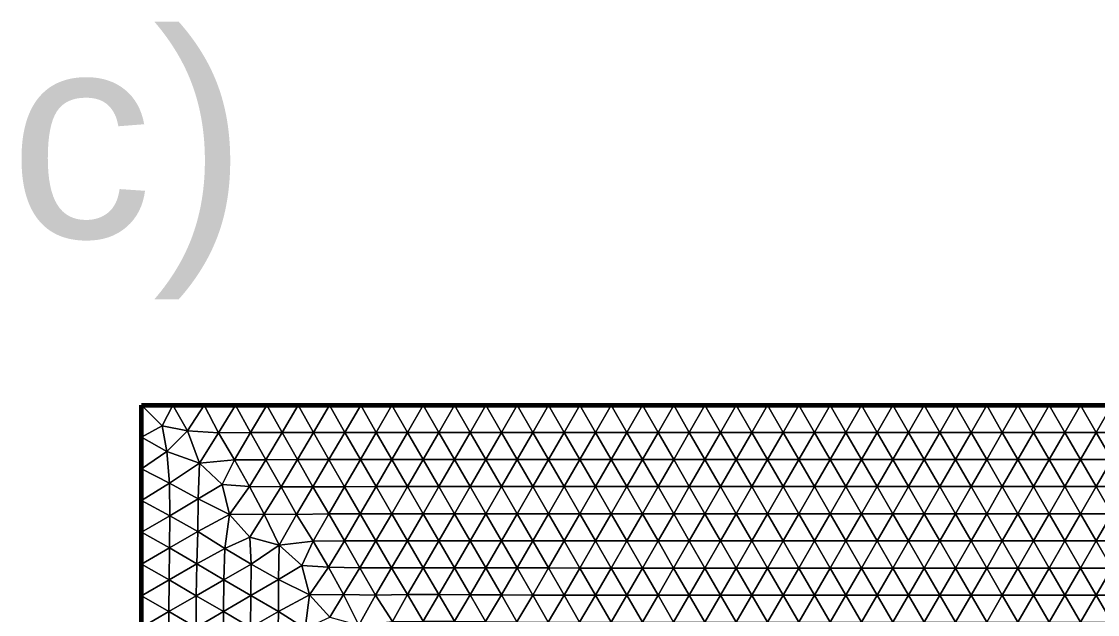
# Model space of a CAD drawing. Extents: x 1.2 to 53.9, y -43.5 to 3.2.
# Drawn here: x 1.23 to 8.11, y -24.51 to -20.72 of the extents above; entities that cross this region are included whole.
import ezdxf

# ---------------------------------------------------------------- set-up
doc = ezdxf.new("R2010")
doc.units = 0
doc.header["$MEASUREMENT"] = 0
doc.layers.add('layer', color=7, linetype='Continuous')
doc.styles.get("Standard").update_dxf_attribs({"font": 'ARIAL.TTF'})

msp = doc.modelspace()

# ---------------------------------------------------------------- linework, layer by layer
at = {"color": 1, "lineweight": 60}
for p, q in [((2, -43.1743), (2, -23.1743)), ((2, -23.1743), (15, -23.1743))]:
    msp.add_line(p, q, dxfattribs=at)
at = {"layer": 'layer', "color": 47, "lineweight": 9}
for points in [[(2, -23.1743), (2, -23.377), (2.1309, -23.3062)], [(2.2, -23.1743), (2, -23.1743), (2.1309, -23.3062)], [(2.2924, -23.3365), (2.2, -23.1743), (2.1309, -23.3062)], [(2.4, -23.1743), (2.2, -23.1743), (2.2924, -23.3365)], [(2.4919, -23.3501), (2.4, -23.1743), (2.2924, -23.3365)], [(2.6, -23.1743), (2.4, -23.1743), (2.4919, -23.3501)], [(2.6961, -23.3486), (2.6, -23.1743), (2.4919, -23.3501)], [(2.8, -23.1743), (2.6, -23.1743), (2.6961, -23.3486)], [(2.8974, -23.3481), (2.8, -23.1743), (2.6961, -23.3486)], [(3, -23.1743), (2.8, -23.1743), (2.8974, -23.3481)], [(3.0983, -23.3479), (3, -23.1743), (2.8974, -23.3481)], [(3.2, -23.1743), (3, -23.1743), (3.0983, -23.3479)], [(3.299, -23.3477), (3.2, -23.1743), (3.0983, -23.3479)], [(3.4, -23.1743), (3.2, -23.1743), (3.299, -23.3477)], [(3.4994, -23.3475), (3.4, -23.1743), (3.299, -23.3477)], [(3.6, -23.1743), (3.4, -23.1743), (3.4994, -23.3475)], [(3.6997, -23.3475), (3.6, -23.1743), (3.4994, -23.3475)], [(3.8, -23.1743), (3.6, -23.1743), (3.6997, -23.3475)], [(3.8998, -23.3475), (3.8, -23.1743), (3.6997, -23.3475)], [(4, -23.1743), (3.8, -23.1743), (3.8998, -23.3475)], [(4.0999, -23.3475), (4, -23.1743), (3.8998, -23.3475)], [(4.2, -23.1743), (4, -23.1743), (4.0999, -23.3475)], [(4.3, -23.3475), (4.2, -23.1743), (4.0999, -23.3475)], [(4.4, -23.1743), (4.2, -23.1743), (4.3, -23.3475)], [(4.5, -23.3475), (4.4, -23.1743), (4.3, -23.3475)], [(4.6, -23.1743), (4.4, -23.1743), (4.5, -23.3475)], [(4.7, -23.3475), (4.6, -23.1743), (4.5, -23.3475)], [(4.8, -23.1743), (4.6, -23.1743), (4.7, -23.3475)], [(4.9, -23.3475), (4.8, -23.1743), (4.7, -23.3475)], [(5, -23.1743), (4.8, -23.1743), (4.9, -23.3475)], [(5.1, -23.3475), (5, -23.1743), (4.9, -23.3475)], [(5.2, -23.1743), (5, -23.1743), (5.1, -23.3475)], [(5.3, -23.3475), (5.2, -23.1743), (5.1, -23.3475)], [(5.4, -23.1743), (5.2, -23.1743), (5.3, -23.3475)], [(5.5, -23.3475), (5.4, -23.1743), (5.3, -23.3475)], [(5.6, -23.1743), (5.4, -23.1743), (5.5, -23.3475)], [(5.7, -23.3475), (5.6, -23.1743), (5.5, -23.3475)], [(5.8, -23.1743), (5.6, -23.1743), (5.7, -23.3475)], [(5.9, -23.3475), (5.8, -23.1743), (5.7, -23.3475)], [(6, -23.1743), (5.8, -23.1743), (5.9, -23.3475)], [(6.1, -23.3475), (6, -23.1743), (5.9, -23.3475)], [(6.2, -23.1743), (6, -23.1743), (6.1, -23.3475)], [(6.3, -23.3475), (6.2, -23.1743), (6.1, -23.3475)], [(6.4, -23.1743), (6.2, -23.1743), (6.3, -23.3475)], [(6.5, -23.3475), (6.4, -23.1743), (6.3, -23.3475)], [(6.6, -23.1743), (6.4, -23.1743), (6.5, -23.3475)], [(6.7, -23.3475), (6.6, -23.1743), (6.5, -23.3475)], [(6.8, -23.1743), (6.6, -23.1743), (6.7, -23.3475)], [(6.9, -23.3475), (6.8, -23.1743), (6.7, -23.3475)], [(7, -23.1743), (6.8, -23.1743), (6.9, -23.3475)], [(7.1, -23.3475), (7, -23.1743), (6.9, -23.3475)], [(7.2, -23.1743), (7, -23.1743), (7.1, -23.3475)], [(7.3, -23.3475), (7.2, -23.1743), (7.1, -23.3475)], [(7.4, -23.1743), (7.2, -23.1743), (7.3, -23.3475)], [(7.5, -23.3475), (7.4, -23.1743), (7.3, -23.3475)], [(7.6, -23.1743), (7.4, -23.1743), (7.5, -23.3475)], [(7.7, -23.3475), (7.6, -23.1743), (7.5, -23.3475)], [(7.8, -23.1743), (7.6, -23.1743), (7.7, -23.3475)], [(7.9, -23.3475), (7.8, -23.1743), (7.7, -23.3475)], [(8, -23.1743), (7.8, -23.1743), (7.9, -23.3475)], [(8.1, -23.3475), (8, -23.1743), (7.9, -23.3475)], [(8.2, -23.1743), (8, -23.1743), (8.1, -23.3475)], [(8.3, -23.3475), (8.2, -23.1743), (8.1, -23.3475)], [(2.1309, -23.3062), (2, -23.377), (2.162, -23.469)], [(2.1309, -23.3062), (2.162, -23.469), (2.2924, -23.3365)], [(2.2924, -23.3365), (2.162, -23.469), (2.3703, -23.5434)], [(2.4919, -23.3501), (2.2924, -23.3365), (2.3703, -23.5434)], [(2.5927, -23.5232), (2.4919, -23.3501), (2.3703, -23.5434)], [(2.6961, -23.3486), (2.4919, -23.3501), (2.5927, -23.5232)], [(2.794, -23.5218), (2.6961, -23.3486), (2.5927, -23.5232)], [(2.8974, -23.3481), (2.6961, -23.3486), (2.794, -23.5218)], [(2.9958, -23.5216), (2.8974, -23.3481), (2.794, -23.5218)], [(3.0983, -23.3479), (2.8974, -23.3481), (2.9958, -23.5216)], [(3.1974, -23.5213), (3.0983, -23.3479), (2.9958, -23.5216)], [(3.299, -23.3477), (3.0983, -23.3479), (3.1974, -23.5213)], [(3.3986, -23.5209), (3.299, -23.3477), (3.1974, -23.5213)], [(3.4994, -23.3475), (3.299, -23.3477), (3.3986, -23.5209)], [(3.5992, -23.5206), (3.4994, -23.3475), (3.3986, -23.5209)], [(3.6997, -23.3475), (3.4994, -23.3475), (3.5992, -23.5206)], [(3.7996, -23.5206), (3.6997, -23.3475), (3.5992, -23.5206)], [(3.8998, -23.3475), (3.6997, -23.3475), (3.7996, -23.5206)], [(3.9998, -23.5206), (3.8998, -23.3475), (3.7996, -23.5206)], [(4.0999, -23.3475), (3.8998, -23.3475), (3.9998, -23.5206)], [(4.1999, -23.5206), (4.0999, -23.3475), (3.9998, -23.5206)], [(4.3, -23.3475), (4.0999, -23.3475), (4.1999, -23.5206)], [(4.3999, -23.5206), (4.3, -23.3475), (4.1999, -23.5206)], [(4.5, -23.3475), (4.3, -23.3475), (4.3999, -23.5206)], [(4.6, -23.5207), (4.5, -23.3475), (4.3999, -23.5206)], [(4.7, -23.3475), (4.5, -23.3475), (4.6, -23.5207)], [(4.8, -23.5207), (4.7, -23.3475), (4.6, -23.5207)], [(4.9, -23.3475), (4.7, -23.3475), (4.8, -23.5207)], [(5, -23.5207), (4.9, -23.3475), (4.8, -23.5207)], [(5.1, -23.3475), (4.9, -23.3475), (5, -23.5207)], [(5.2, -23.5207), (5.1, -23.3475), (5, -23.5207)], [(5.3, -23.3475), (5.1, -23.3475), (5.2, -23.5207)], [(5.4, -23.5207), (5.3, -23.3475), (5.2, -23.5207)], [(5.5, -23.3475), (5.3, -23.3475), (5.4, -23.5207)], [(5.6, -23.5207), (5.5, -23.3475), (5.4, -23.5207)], [(5.7, -23.3475), (5.5, -23.3475), (5.6, -23.5207)], [(5.8, -23.5207), (5.7, -23.3475), (5.6, -23.5207)], [(5.9, -23.3475), (5.7, -23.3475), (5.8, -23.5207)], [(6, -23.5207), (5.9, -23.3475), (5.8, -23.5207)], [(6.1, -23.3475), (5.9, -23.3475), (6, -23.5207)], [(6.2, -23.5207), (6.1, -23.3475), (6, -23.5207)], [(6.3, -23.3475), (6.1, -23.3475), (6.2, -23.5207)], [(6.4, -23.5207), (6.3, -23.3475), (6.2, -23.5207)], [(6.5, -23.3475), (6.3, -23.3475), (6.4, -23.5207)], [(6.6, -23.5207), (6.5, -23.3475), (6.4, -23.5207)], [(6.7, -23.3475), (6.5, -23.3475), (6.6, -23.5207)], [(6.8, -23.5207), (6.7, -23.3475), (6.6, -23.5207)], [(6.9, -23.3475), (6.7, -23.3475), (6.8, -23.5207)], [(7, -23.5207), (6.9, -23.3475), (6.8, -23.5207)], [(7.1, -23.3475), (6.9, -23.3475), (7, -23.5207)], [(7.2, -23.5207), (7.1, -23.3475), (7, -23.5207)], [(7.3, -23.3475), (7.1, -23.3475), (7.2, -23.5207)], [(7.4, -23.5207), (7.3, -23.3475), (7.2, -23.5207)], [(7.5, -23.3475), (7.3, -23.3475), (7.4, -23.5207)], [(7.6, -23.5207), (7.5, -23.3475), (7.4, -23.5207)], [(7.7, -23.3475), (7.5, -23.3475), (7.6, -23.5207)], [(7.8, -23.5207), (7.7, -23.3475), (7.6, -23.5207)], [(7.9, -23.3475), (7.7, -23.3475), (7.8, -23.5207)], [(8, -23.5207), (7.9, -23.3475), (7.8, -23.5207)], [(8.1, -23.3475), (7.9, -23.3475), (8, -23.5207)], [(8.2, -23.5207), (8.1, -23.3475), (8, -23.5207)], [(8.3, -23.3475), (8.1, -23.3475), (8.2, -23.5207)], [(2, -23.377), (2, -23.5797), (2.162, -23.469)], [(2.162, -23.469), (2, -23.5797), (2.1787, -23.671)], [(2.162, -23.469), (2.1787, -23.671), (2.3703, -23.5434)], [(2, -23.5797), (2, -23.7824), (2.1787, -23.671)], [(2.3703, -23.5434), (2.1787, -23.671), (2.3605, -23.7713)], [(2.3703, -23.5434), (2.3605, -23.7713), (2.5147, -23.6808)], [(2.5927, -23.5232), (2.3703, -23.5434), (2.5147, -23.6808)], [(2.6896, -23.6936), (2.5927, -23.5232), (2.5147, -23.6808)], [(2.794, -23.5218), (2.5927, -23.5232), (2.6896, -23.6936)], [(2.8915, -23.6956), (2.794, -23.5218), (2.6896, -23.6936)], [(2.9958, -23.5216), (2.794, -23.5218), (2.8915, -23.6956)], [(3.0949, -23.6955), (2.9958, -23.5216), (2.8915, -23.6956)], [(3.1974, -23.5213), (2.9958, -23.5216), (3.0949, -23.6955)], [(3.2972, -23.6943), (3.1974, -23.5213), (3.0949, -23.6955)], [(3.3986, -23.5209), (3.1974, -23.5213), (3.2972, -23.6943)], [(3.4985, -23.6938), (3.3986, -23.5209), (3.2972, -23.6943)], [(3.5992, -23.5206), (3.3986, -23.5209), (3.4985, -23.6938)], [(3.6992, -23.6936), (3.5992, -23.5206), (3.4985, -23.6938)], [(3.7996, -23.5206), (3.5992, -23.5206), (3.6992, -23.6936)], [(3.8996, -23.6936), (3.7996, -23.5206), (3.6992, -23.6936)], [(3.9998, -23.5206), (3.7996, -23.5206), (3.8996, -23.6936)], [(4.0998, -23.6937), (3.9998, -23.5206), (3.8996, -23.6936)], [(4.1999, -23.5206), (3.9998, -23.5206), (4.0998, -23.6937)], [(4.2999, -23.6937), (4.1999, -23.5206), (4.0998, -23.6937)], [(4.3999, -23.5206), (4.1999, -23.5206), (4.2999, -23.6937)], [(4.4999, -23.6938), (4.3999, -23.5206), (4.2999, -23.6937)], [(4.6, -23.5207), (4.3999, -23.5206), (4.4999, -23.6938)], [(4.7, -23.6938), (4.6, -23.5207), (4.4999, -23.6938)], [(4.8, -23.5207), (4.6, -23.5207), (4.7, -23.6938)], [(4.9, -23.6939), (4.8, -23.5207), (4.7, -23.6938)], [(5, -23.5207), (4.8, -23.5207), (4.9, -23.6939)], [(5.1, -23.6939), (5, -23.5207), (4.9, -23.6939)], [(5.2, -23.5207), (5, -23.5207), (5.1, -23.6939)], [(5.3, -23.6939), (5.2, -23.5207), (5.1, -23.6939)], [(5.4, -23.5207), (5.2, -23.5207), (5.3, -23.6939)], [(5.5, -23.6939), (5.4, -23.5207), (5.3, -23.6939)], [(5.6, -23.5207), (5.4, -23.5207), (5.5, -23.6939)], [(5.7, -23.6939), (5.6, -23.5207), (5.5, -23.6939)], [(5.8, -23.5207), (5.6, -23.5207), (5.7, -23.6939)], [(5.9, -23.6939), (5.8, -23.5207), (5.7, -23.6939)], [(6, -23.5207), (5.8, -23.5207), (5.9, -23.6939)], [(6.1, -23.6939), (6, -23.5207), (5.9, -23.6939)], [(6.2, -23.5207), (6, -23.5207), (6.1, -23.6939)], [(6.3, -23.6939), (6.2, -23.5207), (6.1, -23.6939)], [(6.4, -23.5207), (6.2, -23.5207), (6.3, -23.6939)], [(6.5, -23.6939), (6.4, -23.5207), (6.3, -23.6939)], [(6.6, -23.5207), (6.4, -23.5207), (6.5, -23.6939)], [(6.7, -23.6939), (6.6, -23.5207), (6.5, -23.6939)], [(6.8, -23.5207), (6.6, -23.5207), (6.7, -23.6939)], [(6.9, -23.6939), (6.8, -23.5207), (6.7, -23.6939)], [(7, -23.5207), (6.8, -23.5207), (6.9, -23.6939)], [(7.1, -23.6939), (7, -23.5207), (6.9, -23.6939)], [(7.2, -23.5207), (7, -23.5207), (7.1, -23.6939)], [(7.3, -23.6939), (7.2, -23.5207), (7.1, -23.6939)], [(7.4, -23.5207), (7.2, -23.5207), (7.3, -23.6939)], [(7.5, -23.6939), (7.4, -23.5207), (7.3, -23.6939)], [(7.6, -23.5207), (7.4, -23.5207), (7.5, -23.6939)], [(7.7, -23.6939), (7.6, -23.5207), (7.5, -23.6939)], [(7.8, -23.5207), (7.6, -23.5207), (7.7, -23.6939)], [(7.9, -23.6939), (7.8, -23.5207), (7.7, -23.6939)], [(8, -23.5207), (7.8, -23.5207), (7.9, -23.6939)], [(8.1, -23.6939), (8, -23.5207), (7.9, -23.6939)], [(8.2, -23.5207), (8, -23.5207), (8.1, -23.6939)], [(8.3, -23.6939), (8.2, -23.5207), (8.1, -23.6939)], [(2.1787, -23.671), (2, -23.7824), (2.1795, -23.8793)], [(2.1787, -23.671), (2.1795, -23.8793), (2.3605, -23.7713)], [(2.5147, -23.6808), (2.3605, -23.7713), (2.5614, -23.8717)], [(2.5147, -23.6808), (2.5614, -23.8717), (2.6896, -23.6936)], [(2.6896, -23.6936), (2.5614, -23.8717), (2.7837, -23.8691)], [(2.8915, -23.6956), (2.6896, -23.6936), (2.7837, -23.8691)], [(2.9904, -23.8727), (2.8915, -23.6956), (2.7837, -23.8691)], [(3.0949, -23.6955), (2.8915, -23.6956), (2.9904, -23.8727)], [(3.1956, -23.8682), (3.0949, -23.6955), (2.9904, -23.8727)], [(3.2972, -23.6943), (3.0949, -23.6955), (3.1956, -23.8682)], [(3.3974, -23.8668), (3.2972, -23.6943), (3.1956, -23.8682)], [(3.4985, -23.6938), (3.2972, -23.6943), (3.3974, -23.8668)], [(3.5985, -23.8665), (3.4985, -23.6938), (3.3974, -23.8668)], [(3.6992, -23.6936), (3.4985, -23.6938), (3.5985, -23.8665)], [(3.7992, -23.8665), (3.6992, -23.6936), (3.5985, -23.8665)], [(3.8996, -23.6936), (3.6992, -23.6936), (3.7992, -23.8665)], [(3.9996, -23.8666), (3.8996, -23.6936), (3.7992, -23.8665)], [(4.0998, -23.6937), (3.8996, -23.6936), (3.9996, -23.8666)], [(4.1997, -23.8667), (4.0998, -23.6937), (3.9996, -23.8666)], [(4.2999, -23.6937), (4.0998, -23.6937), (4.1997, -23.8667)], [(4.3998, -23.8668), (4.2999, -23.6937), (4.1997, -23.8667)], [(4.4999, -23.6938), (4.2999, -23.6937), (4.3998, -23.8668)], [(4.5999, -23.8669), (4.4999, -23.6938), (4.3998, -23.8668)], [(4.7, -23.6938), (4.4999, -23.6938), (4.5999, -23.8669)], [(4.7999, -23.867), (4.7, -23.6938), (4.5999, -23.8669)], [(4.9, -23.6939), (4.7, -23.6938), (4.7999, -23.867)], [(5, -23.8671), (4.9, -23.6939), (4.7999, -23.867)], [(5.1, -23.6939), (4.9, -23.6939), (5, -23.8671)], [(5.2, -23.8671), (5.1, -23.6939), (5, -23.8671)], [(5.3, -23.6939), (5.1, -23.6939), (5.2, -23.8671)], [(5.4, -23.8671), (5.3, -23.6939), (5.2, -23.8671)], [(5.5, -23.6939), (5.3, -23.6939), (5.4, -23.8671)], [(5.6, -23.8671), (5.5, -23.6939), (5.4, -23.8671)], [(5.7, -23.6939), (5.5, -23.6939), (5.6, -23.8671)], [(5.8, -23.8671), (5.7, -23.6939), (5.6, -23.8671)], [(5.9, -23.6939), (5.7, -23.6939), (5.8, -23.8671)], [(6, -23.8671), (5.9, -23.6939), (5.8, -23.8671)], [(6.1, -23.6939), (5.9, -23.6939), (6, -23.8671)], [(6.2, -23.8671), (6.1, -23.6939), (6, -23.8671)], [(6.3, -23.6939), (6.1, -23.6939), (6.2, -23.8671)], [(6.4, -23.8671), (6.3, -23.6939), (6.2, -23.8671)], [(6.5, -23.6939), (6.3, -23.6939), (6.4, -23.8671)], [(6.6, -23.8671), (6.5, -23.6939), (6.4, -23.8671)], [(6.7, -23.6939), (6.5, -23.6939), (6.6, -23.8671)], [(6.8, -23.8671), (6.7, -23.6939), (6.6, -23.8671)], [(6.9, -23.6939), (6.7, -23.6939), (6.8, -23.8671)], [(7, -23.8671), (6.9, -23.6939), (6.8, -23.8671)], [(7.1, -23.6939), (6.9, -23.6939), (7, -23.8671)], [(7.2, -23.8671), (7.1, -23.6939), (7, -23.8671)], [(7.3, -23.6939), (7.1, -23.6939), (7.2, -23.8671)], [(7.4, -23.8671), (7.3, -23.6939), (7.2, -23.8671)], [(7.5, -23.6939), (7.3, -23.6939), (7.4, -23.8671)], [(7.6, -23.8671), (7.5, -23.6939), (7.4, -23.8671)], [(7.7, -23.6939), (7.5, -23.6939), (7.6, -23.8671)], [(7.8, -23.8671), (7.7, -23.6939), (7.6, -23.8671)], [(7.9, -23.6939), (7.7, -23.6939), (7.8, -23.8671)], [(8, -23.8671), (7.9, -23.6939), (7.8, -23.8671)], [(8.1, -23.6939), (7.9, -23.6939), (8, -23.8671)], [(8.2, -23.8671), (8.1, -23.6939), (8, -23.8671)], [(8.3, -23.6939), (8.1, -23.6939), (8.2, -23.8671)], [(2, -23.7824), (2, -23.9851), (2.1795, -23.8793)], [(2.3605, -23.7713), (2.1795, -23.8793), (2.3603, -23.9806)], [(2.3605, -23.7713), (2.3603, -23.9806), (2.5614, -23.8717)], [(2.1795, -23.8793), (2, -23.9851), (2.178, -24.0848)], [(2.1795, -23.8793), (2.178, -24.0848), (2.3603, -23.9806)], [(2.5614, -23.8717), (2.3603, -23.9806), (2.5315, -24.089)], [(2.5614, -23.8717), (2.5315, -24.089), (2.6909, -24.0171)], [(2.5614, -23.8717), (2.6909, -24.0171), (2.7837, -23.8691)], [(2.7837, -23.8691), (2.6909, -24.0171), (2.8796, -24.0672)], [(2.9904, -23.8727), (2.7837, -23.8691), (2.8796, -24.0672)], [(3.0965, -24.0418), (2.9904, -23.8727), (2.8796, -24.0672)], [(3.1956, -23.8682), (2.9904, -23.8727), (3.0965, -24.0418)], [(3.2964, -24.0391), (3.1956, -23.8682), (3.0965, -24.0418)], [(3.3974, -23.8668), (3.1956, -23.8682), (3.2964, -24.0391)], [(3.4974, -24.0391), (3.3974, -23.8668), (3.2964, -24.0391)], [(3.5985, -23.8665), (3.3974, -23.8668), (3.4974, -24.0391)], [(3.6986, -24.0391), (3.5985, -23.8665), (3.4974, -24.0391)], [(3.7992, -23.8665), (3.5985, -23.8665), (3.6986, -24.0391)], [(3.8993, -24.0392), (3.7992, -23.8665), (3.6986, -24.0391)], [(3.9996, -23.8666), (3.7992, -23.8665), (3.8993, -24.0392)], [(4.0996, -24.0394), (3.9996, -23.8666), (3.8993, -24.0392)], [(4.1997, -23.8667), (3.9996, -23.8666), (4.0996, -24.0394)], [(4.2997, -24.0397), (4.1997, -23.8667), (4.0996, -24.0394)], [(4.3998, -23.8668), (4.1997, -23.8667), (4.2997, -24.0397)], [(4.4998, -24.0399), (4.3998, -23.8668), (4.2997, -24.0397)], [(4.5999, -23.8669), (4.3998, -23.8668), (4.4998, -24.0399)], [(4.6998, -24.0401), (4.5999, -23.8669), (4.4998, -24.0399)], [(4.7999, -23.867), (4.5999, -23.8669), (4.6998, -24.0401)], [(4.8999, -24.0402), (4.7999, -23.867), (4.6998, -24.0401)], [(5, -23.8671), (4.7999, -23.867), (4.8999, -24.0402)], [(5.0999, -24.0403), (5, -23.8671), (4.8999, -24.0402)], [(5.2, -23.8671), (5, -23.8671), (5.0999, -24.0403)], [(5.3, -24.0403), (5.2, -23.8671), (5.0999, -24.0403)], [(5.4, -23.8671), (5.2, -23.8671), (5.3, -24.0403)], [(5.5, -24.0403), (5.4, -23.8671), (5.3, -24.0403)], [(5.6, -23.8671), (5.4, -23.8671), (5.5, -24.0403)], [(5.7, -24.0403), (5.6, -23.8671), (5.5, -24.0403)], [(5.8, -23.8671), (5.6, -23.8671), (5.7, -24.0403)], [(5.9, -24.0403), (5.8, -23.8671), (5.7, -24.0403)], [(6, -23.8671), (5.8, -23.8671), (5.9, -24.0403)], [(6.1, -24.0403), (6, -23.8671), (5.9, -24.0403)], [(6.2, -23.8671), (6, -23.8671), (6.1, -24.0403)], [(6.3, -24.0403), (6.2, -23.8671), (6.1, -24.0403)], [(6.4, -23.8671), (6.2, -23.8671), (6.3, -24.0403)], [(6.5, -24.0403), (6.4, -23.8671), (6.3, -24.0403)], [(6.6, -23.8671), (6.4, -23.8671), (6.5, -24.0403)], [(6.7, -24.0403), (6.6, -23.8671), (6.5, -24.0403)], [(6.8, -23.8671), (6.6, -23.8671), (6.7, -24.0403)], [(6.9, -24.0403), (6.8, -23.8671), (6.7, -24.0403)], [(7, -23.8671), (6.8, -23.8671), (6.9, -24.0403)], [(7.1, -24.0403), (7, -23.8671), (6.9, -24.0403)], [(7.2, -23.8671), (7, -23.8671), (7.1, -24.0403)], [(7.3, -24.0403), (7.2, -23.8671), (7.1, -24.0403)], [(7.4, -23.8671), (7.2, -23.8671), (7.3, -24.0403)], [(7.5, -24.0403), (7.4, -23.8671), (7.3, -24.0403)], [(7.6, -23.8671), (7.4, -23.8671), (7.5, -24.0403)], [(7.7, -24.0403), (7.6, -23.8671), (7.5, -24.0403)], [(7.8, -23.8671), (7.6, -23.8671), (7.7, -24.0403)], [(7.9, -24.0403), (7.8, -23.8671), (7.7, -24.0403)], [(8, -23.8671), (7.8, -23.8671), (7.9, -24.0403)], [(8.1, -24.0403), (8, -23.8671), (7.9, -24.0403)], [(8.2, -23.8671), (8, -23.8671), (8.1, -24.0403)], [(8.3, -24.0403), (8.2, -23.8671), (8.1, -24.0403)], [(2, -23.9851), (2, -24.1878), (2.178, -24.0848)], [(2.3603, -23.9806), (2.178, -24.0848), (2.3531, -24.1871)], [(2.3603, -23.9806), (2.3531, -24.1871), (2.5315, -24.089)], [(2.6909, -24.0171), (2.5315, -24.089), (2.6998, -24.1894)], [(2.6909, -24.0171), (2.6998, -24.1894), (2.8796, -24.0672)], [(3.0965, -24.0418), (2.8796, -24.0672), (3.0231, -24.1972)], [(3.1954, -24.2088), (3.0965, -24.0418), (3.0231, -24.1972)], [(3.2964, -24.0391), (3.0965, -24.0418), (3.1954, -24.2088)], [(3.3956, -24.2112), (3.2964, -24.0391), (3.1954, -24.2088)], [(3.4974, -24.0391), (3.2964, -24.0391), (3.3956, -24.2112)], [(3.5976, -24.2118), (3.4974, -24.0391), (3.3956, -24.2112)], [(3.6986, -24.0391), (3.4974, -24.0391), (3.5976, -24.2118)], [(3.7989, -24.2114), (3.6986, -24.0391), (3.5976, -24.2118)], [(3.8993, -24.0392), (3.6986, -24.0391), (3.7989, -24.2114)], [(3.9993, -24.2116), (3.8993, -24.0392), (3.7989, -24.2114)], [(4.0996, -24.0394), (3.8993, -24.0392), (3.9993, -24.2116)], [(4.1994, -24.2121), (4.0996, -24.0394), (3.9993, -24.2116)], [(4.2997, -24.0397), (4.0996, -24.0394), (4.1994, -24.2121)], [(4.3995, -24.2126), (4.2997, -24.0397), (4.1994, -24.2121)], [(4.4998, -24.0399), (4.2997, -24.0397), (4.3995, -24.2126)], [(4.5996, -24.213), (4.4998, -24.0399), (4.3995, -24.2126)], [(4.6998, -24.0401), (4.4998, -24.0399), (4.5996, -24.213)], [(4.7997, -24.2133), (4.6998, -24.0401), (4.5996, -24.213)], [(4.8999, -24.0402), (4.6998, -24.0401), (4.7997, -24.2133)], [(4.9998, -24.2135), (4.8999, -24.0402), (4.7997, -24.2133)], [(5.0999, -24.0403), (4.8999, -24.0402), (4.9998, -24.2135)], [(5.1999, -24.2135), (5.0999, -24.0403), (4.9998, -24.2135)], [(5.3, -24.0403), (5.0999, -24.0403), (5.1999, -24.2135)], [(5.3999, -24.2136), (5.3, -24.0403), (5.1999, -24.2135)], [(5.5, -24.0403), (5.3, -24.0403), (5.3999, -24.2136)], [(5.6, -24.2136), (5.5, -24.0403), (5.3999, -24.2136)], [(5.7, -24.0403), (5.5, -24.0403), (5.6, -24.2136)], [(5.8, -24.2136), (5.7, -24.0403), (5.6, -24.2136)], [(5.9, -24.0403), (5.7, -24.0403), (5.8, -24.2136)], [(6, -24.2135), (5.9, -24.0403), (5.8, -24.2136)], [(6.1, -24.0403), (5.9, -24.0403), (6, -24.2135)], [(6.2, -24.2135), (6.1, -24.0403), (6, -24.2135)], [(6.3, -24.0403), (6.1, -24.0403), (6.2, -24.2135)], [(6.4, -24.2135), (6.3, -24.0403), (6.2, -24.2135)], [(6.5, -24.0403), (6.3, -24.0403), (6.4, -24.2135)], [(6.6, -24.2135), (6.5, -24.0403), (6.4, -24.2135)], [(6.7, -24.0403), (6.5, -24.0403), (6.6, -24.2135)], [(6.8, -24.2135), (6.7, -24.0403), (6.6, -24.2135)], [(6.9, -24.0403), (6.7, -24.0403), (6.8, -24.2135)], [(7, -24.2135), (6.9, -24.0403), (6.8, -24.2135)], [(7.1, -24.0403), (6.9, -24.0403), (7, -24.2135)], [(7.2, -24.2135), (7.1, -24.0403), (7, -24.2135)], [(7.3, -24.0403), (7.1, -24.0403), (7.2, -24.2135)], [(7.4, -24.2135), (7.3, -24.0403), (7.2, -24.2135)], [(7.5, -24.0403), (7.3, -24.0403), (7.4, -24.2135)], [(7.6, -24.2135), (7.5, -24.0403), (7.4, -24.2135)], [(7.7, -24.0403), (7.5, -24.0403), (7.6, -24.2135)], [(7.8, -24.2135), (7.7, -24.0403), (7.6, -24.2135)], [(7.9, -24.0403), (7.7, -24.0403), (7.8, -24.2135)], [(8, -24.2135), (7.9, -24.0403), (7.8, -24.2135)], [(8.1, -24.0403), (7.9, -24.0403), (8, -24.2135)], [(8.2, -24.2135), (8.1, -24.0403), (8, -24.2135)], [(8.3, -24.0403), (8.1, -24.0403), (8.2, -24.2135)], [(2.178, -24.0848), (2, -24.1878), (2.1758, -24.2887)], [(2.178, -24.0848), (2.1758, -24.2887), (2.3531, -24.1871)], [(2.5315, -24.089), (2.3531, -24.1871), (2.5256, -24.2893)], [(2.5315, -24.089), (2.5256, -24.2893), (2.6998, -24.1894)], [(2.8796, -24.0672), (2.6998, -24.1894), (2.8744, -24.2861)], [(2.8796, -24.0672), (2.8744, -24.2861), (3.0231, -24.1972)], [(2, -24.1878), (2, -24.3905), (2.1758, -24.2887)], [(2.3531, -24.1871), (2.1758, -24.2887), (2.3497, -24.3901)], [(2.3531, -24.1871), (2.3497, -24.3901), (2.5256, -24.2893)], [(2.6998, -24.1894), (2.5256, -24.2893), (2.6988, -24.3897)], [(2.6998, -24.1894), (2.6988, -24.3897), (2.8744, -24.2861)], [(3.0231, -24.1972), (2.8744, -24.2861), (3.0721, -24.3843)], [(3.0231, -24.1972), (3.0721, -24.3843), (3.1954, -24.2088)], [(3.1954, -24.2088), (3.0721, -24.3843), (3.2912, -24.3824)], [(3.3956, -24.2112), (3.1954, -24.2088), (3.2912, -24.3824)], [(3.4957, -24.3867), (3.3956, -24.2112), (3.2912, -24.3824)], [(3.5976, -24.2118), (3.3956, -24.2112), (3.4957, -24.3867)], [(3.6991, -24.3833), (3.5976, -24.2118), (3.4957, -24.3867)], [(3.7989, -24.2114), (3.5976, -24.2118), (3.6991, -24.3833)], [(3.8992, -24.3828), (3.7989, -24.2114), (3.6991, -24.3833)], [(3.9993, -24.2116), (3.7989, -24.2114), (3.8992, -24.3828)], [(4.0991, -24.3836), (3.9993, -24.2116), (3.8992, -24.3828)], [(4.1994, -24.2121), (3.9993, -24.2116), (4.0991, -24.3836)], [(4.2991, -24.3847), (4.1994, -24.2121), (4.0991, -24.3836)], [(4.3995, -24.2126), (4.1994, -24.2121), (4.2991, -24.3847)], [(4.4992, -24.3857), (4.3995, -24.2126), (4.2991, -24.3847)], [(4.5996, -24.213), (4.3995, -24.2126), (4.4992, -24.3857)], [(4.6994, -24.3863), (4.5996, -24.213), (4.4992, -24.3857)], [(4.7997, -24.2133), (4.5996, -24.213), (4.6994, -24.3863)], [(4.8996, -24.3866), (4.7997, -24.2133), (4.6994, -24.3863)], [(4.9998, -24.2135), (4.7997, -24.2133), (4.8996, -24.3866)], [(5.0998, -24.3867), (4.9998, -24.2135), (4.8996, -24.3866)], [(5.1999, -24.2135), (4.9998, -24.2135), (5.0998, -24.3867)], [(5.2999, -24.3868), (5.1999, -24.2135), (5.0998, -24.3867)], [(5.3999, -24.2136), (5.1999, -24.2135), (5.2999, -24.3868)], [(5.4999, -24.3868), (5.3999, -24.2136), (5.2999, -24.3868)], [(5.6, -24.2136), (5.3999, -24.2136), (5.4999, -24.3868)], [(5.7, -24.3868), (5.6, -24.2136), (5.4999, -24.3868)], [(5.8, -24.2136), (5.6, -24.2136), (5.7, -24.3868)], [(5.9, -24.3868), (5.8, -24.2136), (5.7, -24.3868)], [(6, -24.2135), (5.8, -24.2136), (5.9, -24.3868)], [(6.1, -24.3868), (6, -24.2135), (5.9, -24.3868)], [(6.2, -24.2135), (6, -24.2135), (6.1, -24.3868)], [(6.3, -24.3868), (6.2, -24.2135), (6.1, -24.3868)], [(6.4, -24.2135), (6.2, -24.2135), (6.3, -24.3868)], [(6.5, -24.3868), (6.4, -24.2135), (6.3, -24.3868)], [(6.6, -24.2135), (6.4, -24.2135), (6.5, -24.3868)], [(6.7, -24.3868), (6.6, -24.2135), (6.5, -24.3868)], [(6.8, -24.2135), (6.6, -24.2135), (6.7, -24.3868)], [(6.9, -24.3868), (6.8, -24.2135), (6.7, -24.3868)], [(7, -24.2135), (6.8, -24.2135), (6.9, -24.3868)], [(7.1, -24.3868), (7, -24.2135), (6.9, -24.3868)], [(7.2, -24.2135), (7, -24.2135), (7.1, -24.3868)], [(7.3, -24.3868), (7.2, -24.2135), (7.1, -24.3868)], [(7.4, -24.2135), (7.2, -24.2135), (7.3, -24.3868)], [(7.5, -24.3868), (7.4, -24.2135), (7.3, -24.3868)], [(7.6, -24.2135), (7.4, -24.2135), (7.5, -24.3868)], [(7.7, -24.3868), (7.6, -24.2135), (7.5, -24.3868)], [(7.8, -24.2135), (7.6, -24.2135), (7.7, -24.3868)], [(7.9, -24.3868), (7.8, -24.2135), (7.7, -24.3868)], [(8, -24.2135), (7.8, -24.2135), (7.9, -24.3868)], [(8.1, -24.3868), (8, -24.2135), (7.9, -24.3868)], [(8.2, -24.2135), (8, -24.2135), (8.1, -24.3868)], [(8.3, -24.3868), (8.2, -24.2135), (8.1, -24.3868)], [(2.1758, -24.2887), (2, -24.3905), (2.1744, -24.4916)], [(2.1758, -24.2887), (2.1744, -24.4916), (2.3497, -24.3901)], [(2.5256, -24.2893), (2.3497, -24.3901), (2.5231, -24.4913)], [(2.5256, -24.2893), (2.5231, -24.4913), (2.6988, -24.3897)], [(2.8744, -24.2861), (2.6988, -24.3897), (2.8758, -24.4908)], [(2.8744, -24.2861), (2.8758, -24.4908), (3.0721, -24.3843)], [(2, -24.3905), (2, -24.5932), (2.1744, -24.4916)], [(2.3497, -24.3901), (2.1744, -24.4916), (2.348, -24.5928)], [(2.3497, -24.3901), (2.348, -24.5928), (2.5231, -24.4913)], [(2.6988, -24.3897), (2.5231, -24.4913), (2.6969, -24.5927)], [(2.6988, -24.3897), (2.6969, -24.5927), (2.8758, -24.4908)], [(3.0721, -24.3843), (2.8758, -24.4908), (3.0454, -24.5988)], [(3.0721, -24.3843), (3.0454, -24.5988), (3.2019, -24.5282)], [(3.0721, -24.3843), (3.2019, -24.5282), (3.2912, -24.3824)], [(3.2912, -24.3824), (3.2019, -24.5282), (3.3891, -24.5784)], [(3.4957, -24.3867), (3.2912, -24.3824), (3.3891, -24.5784)], [(3.6029, -24.554), (3.4957, -24.3867), (3.3891, -24.5784)], [(3.6991, -24.3833), (3.4957, -24.3867), (3.6029, -24.554)], [(3.8001, -24.5521), (3.6991, -24.3833), (3.6029, -24.554)], [(3.8992, -24.3828), (3.6991, -24.3833), (3.8001, -24.5521)], [(3.9986, -24.5534), (3.8992, -24.3828), (3.8001, -24.5521)], [(4.0991, -24.3836), (3.8992, -24.3828), (3.9986, -24.5534)], [(4.1982, -24.5557), (4.0991, -24.3836), (3.9986, -24.5534)], [(4.2991, -24.3847), (4.0991, -24.3836), (4.1982, -24.5557)], [(4.3983, -24.5577), (4.2991, -24.3847), (4.1982, -24.5557)], [(4.4992, -24.3857), (4.2991, -24.3847), (4.3983, -24.5577)], [(4.5987, -24.559), (4.4992, -24.3857), (4.3983, -24.5577)], [(4.6994, -24.3863), (4.4992, -24.3857), (4.5987, -24.559)], [(4.7992, -24.5597), (4.6994, -24.3863), (4.5987, -24.559)], [(4.8996, -24.3866), (4.6994, -24.3863), (4.7992, -24.5597)], [(4.9995, -24.56), (4.8996, -24.3866), (4.7992, -24.5597)], [(5.0998, -24.3867), (4.8996, -24.3866), (4.9995, -24.56)], [(5.1997, -24.56), (5.0998, -24.3867), (4.9995, -24.56)], [(5.2999, -24.3868), (5.0998, -24.3867), (5.1997, -24.56)], [(5.3999, -24.56), (5.2999, -24.3868), (5.1997, -24.56)], [(5.4999, -24.3868), (5.2999, -24.3868), (5.3999, -24.56)], [(5.5999, -24.56), (5.4999, -24.3868), (5.3999, -24.56)], [(5.7, -24.3868), (5.4999, -24.3868), (5.5999, -24.56)], [(5.8, -24.56), (5.7, -24.3868), (5.5999, -24.56)], [(5.9, -24.3868), (5.7, -24.3868), (5.8, -24.56)], [(6, -24.56), (5.9, -24.3868), (5.8, -24.56)], [(6.1, -24.3868), (5.9, -24.3868), (6, -24.56)], [(6.2, -24.56), (6.1, -24.3868), (6, -24.56)], [(6.3, -24.3868), (6.1, -24.3868), (6.2, -24.56)], [(6.4, -24.56), (6.3, -24.3868), (6.2, -24.56)], [(6.5, -24.3868), (6.3, -24.3868), (6.4, -24.56)], [(6.6, -24.56), (6.5, -24.3868), (6.4, -24.56)], [(6.7, -24.3868), (6.5, -24.3868), (6.6, -24.56)], [(6.8, -24.56), (6.7, -24.3868), (6.6, -24.56)], [(6.9, -24.3868), (6.7, -24.3868), (6.8, -24.56)], [(7, -24.56), (6.9, -24.3868), (6.8, -24.56)], [(7.1, -24.3868), (6.9, -24.3868), (7, -24.56)], [(7.2, -24.56), (7.1, -24.3868), (7, -24.56)], [(7.3, -24.3868), (7.1, -24.3868), (7.2, -24.56)], [(7.4, -24.56), (7.3, -24.3868), (7.2, -24.56)], [(7.5, -24.3868), (7.3, -24.3868), (7.4, -24.56)], [(7.6, -24.56), (7.5, -24.3868), (7.4, -24.56)], [(7.7, -24.3868), (7.5, -24.3868), (7.6, -24.56)], [(7.8, -24.56), (7.7, -24.3868), (7.6, -24.56)], [(7.9, -24.3868), (7.7, -24.3868), (7.8, -24.56)], [(8, -24.56), (7.9, -24.3868), (7.8, -24.56)], [(8.1, -24.3868), (7.9, -24.3868), (8, -24.56)], [(8.2, -24.56), (8.1, -24.3868), (8, -24.56)], [(8.3, -24.3868), (8.1, -24.3868), (8.2, -24.56)], [(2.1744, -24.4916), (2, -24.5932), (2.1738, -24.6944)], [(2.1744, -24.4916), (2.1738, -24.6944), (2.348, -24.5928)], [(2.5231, -24.4913), (2.348, -24.5928), (2.5215, -24.6942)], [(2.5231, -24.4913), (2.5215, -24.6942), (2.6969, -24.5927)], [(2.8758, -24.4908), (2.6969, -24.5927), (2.87, -24.6953)], [(2.8758, -24.4908), (2.87, -24.6953), (3.0454, -24.5988)]]:
    msp.add_3dface(points, dxfattribs=at)

# ---------------------------------------------------------------- texts
at = {"color": 7}
msp.add_text('c)', height=1.31041, dxfattribs=at).set_placement((1.1551, -22.1046))

doc.saveas('drawing.dxf')
